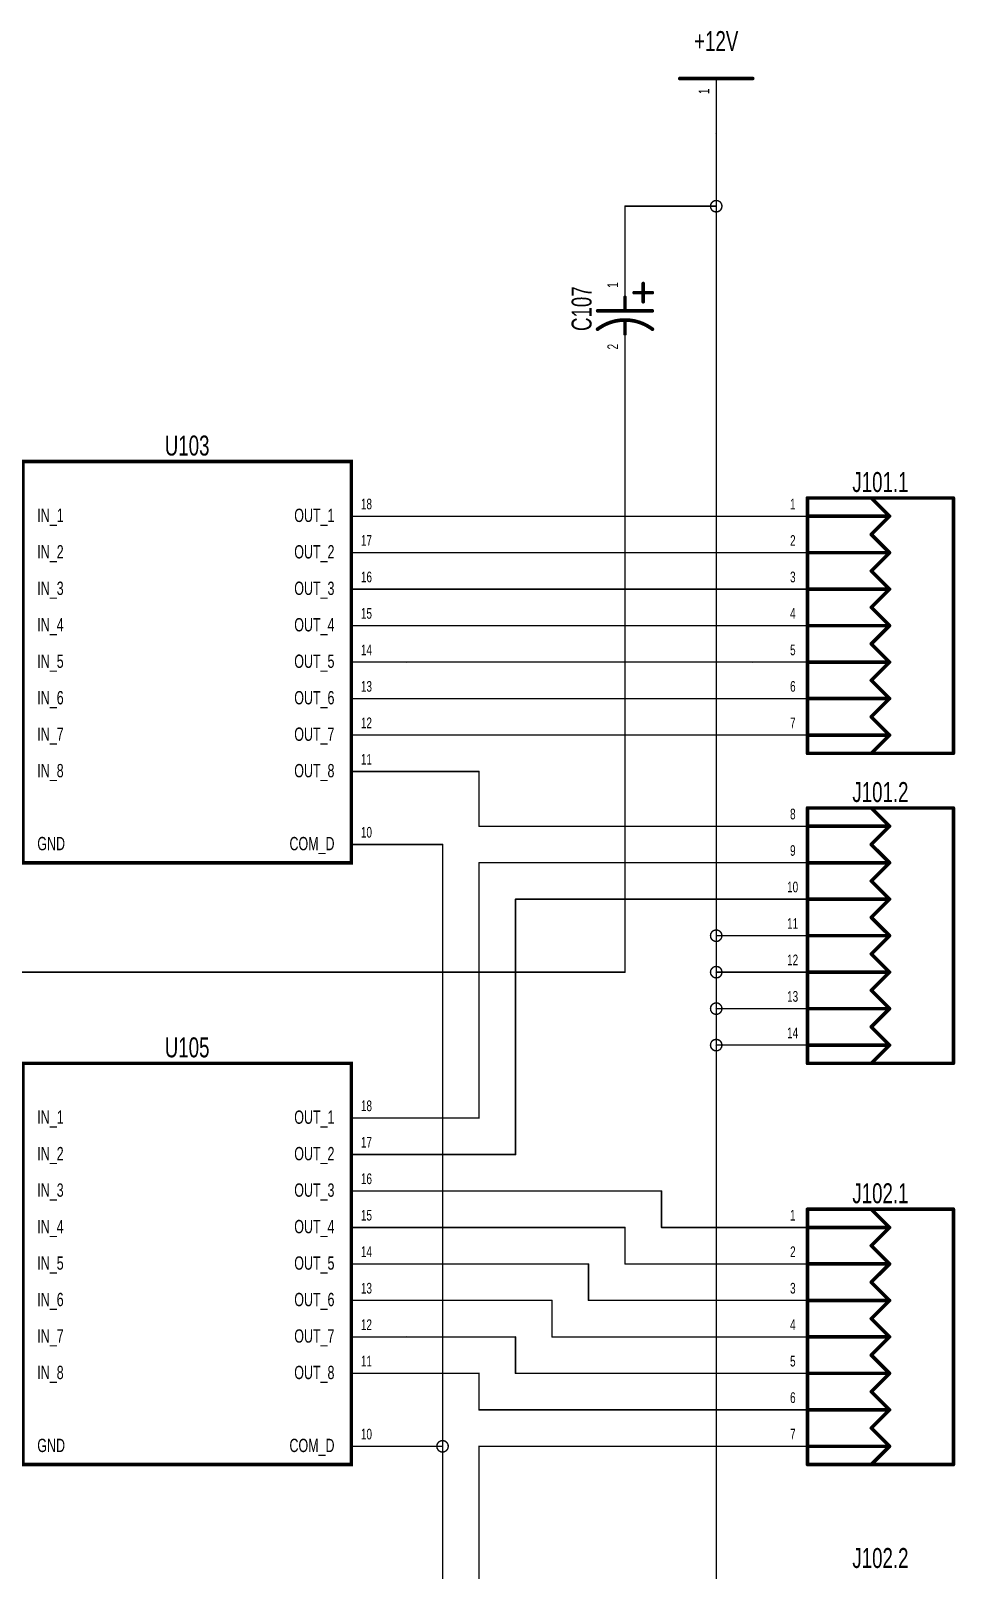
# Model space of a CAD drawing. Extents: x 0 to 23.8, y -0.1 to 21.2.
# Drawn here: x 16.072 to 18.605, y 16.219 to 20.44 of the extents above; entities that cross this region are included whole.
import ezdxf
from ezdxf.enums import TextEntityAlignment as Align

# ---------------------------------------------------------------- set-up
doc = ezdxf.new("R2010")
doc.units = 0
for name, color, linetype in [('Element', 253, 'CONTINUOUS'), ('Net', 50, 'CONTINUOUS'), ('Pin', 50, 'CONTINUOUS')]:
    doc.layers.add(name, color=color, linetype=linetype)

msp = doc.modelspace()

# ---------------------------------------------------------------- linework, layer by layer
at = {"layer": 'Element', "linetype": 'CONTINUOUS'}
for points, const_width in [([(17.85, 20.3091), (18.05, 20.3091)], 0.0098), ([(17.7, 19.7091), (17.7, 19.6721)], 0.0098), ([(17.725, 19.7221), (17.775, 19.7221)], 0.0098), ([(17.75, 19.7471), (17.75, 19.6971)], 0.0098), ([(17.625, 19.6721), (17.775, 19.6721)], 0.0098), ([(17.7752, 19.6219), (17.7686, 19.6265), (17.7617, 19.6307), (17.7546, 19.6345), (17.7472, 19.6378), (17.7397, 19.6406), (17.7319, 19.6429), (17.7241, 19.6447), (17.7161, 19.646), (17.7081, 19.6468), (17.7, 19.6471), (17.6919, 19.6468), (17.6839, 19.646), (17.6759, 19.6447), (17.6681, 19.6429), (17.6603, 19.6406), (17.6528, 19.6378), (17.6454, 19.6345), (17.6383, 19.6307), (17.6314, 19.6265), (17.6248, 19.6219)], 0.01), ([(17.7, 19.6471), (17.7, 19.6091)], 0.0098), ([(16.05, 19.2591), (16.95, 19.2591), (16.95, 18.1591), (16.05, 18.1591), (16.05, 19.2591)], 0.0098), ([(18.6, 19.1591), (18.2, 19.1591)], 0.0098), ([(18.2, 19.1591), (18.2, 18.4591)], 0.0098), ([(18.425, 19.1091), (18.375, 19.1591)], 0.0098), ([(18.6, 18.4591), (18.6, 19.1591)], 0.0098), ([(18.425, 19.1091), (18.2, 19.1091)], 0.0098), ([(18.425, 19.1091), (18.375, 19.0591)], 0.0098), ([(18.425, 19.0091), (18.375, 19.0591)], 0.0098), ([(18.425, 19.0091), (18.2, 19.0091)], 0.0098), ([(18.425, 19.0091), (18.375, 18.9591)], 0.0098), ([(18.425, 18.9091), (18.375, 18.9591)], 0.0098), ([(18.425, 18.9091), (18.2, 18.9091)], 0.0098), ([(18.425, 18.9091), (18.375, 18.8591)], 0.0098), ([(18.425, 18.8091), (18.375, 18.8591)], 0.0098), ([(18.425, 18.8091), (18.2, 18.8091)], 0.0098), ([(18.425, 18.8091), (18.375, 18.7591)], 0.0098), ([(18.425, 18.7091), (18.375, 18.7591)], 0.0098), ([(18.425, 18.7091), (18.2, 18.7091)], 0.0098), ([(18.425, 18.7091), (18.375, 18.6591)], 0.0098), ([(18.425, 18.6091), (18.375, 18.6591)], 0.0098), ([(18.425, 18.6091), (18.2, 18.6091)], 0.0098), ([(18.425, 18.6091), (18.375, 18.5591)], 0.0098), ([(18.425, 18.5091), (18.375, 18.5591)], 0.0098), ([(18.425, 18.5091), (18.2, 18.5091)], 0.0098), ([(18.425, 18.5091), (18.375, 18.4591)], 0.0098), ([(18.2, 18.4591), (18.6, 18.4591)], 0.0098), ([(18.6, 18.3091), (18.2, 18.3091)], 0.0098), ([(18.2, 18.3091), (18.2, 17.6091)], 0.0098), ([(18.425, 18.2591), (18.375, 18.3091)], 0.0098), ([(18.6, 17.6091), (18.6, 18.3091)], 0.0098), ([(18.425, 18.2591), (18.2, 18.2591)], 0.0098), ([(18.425, 18.2591), (18.375, 18.2091)], 0.0098), ([(18.425, 18.1591), (18.375, 18.2091)], 0.0098), ([(18.425, 18.1591), (18.2, 18.1591)], 0.0098), ([(18.425, 18.1591), (18.375, 18.1091)], 0.0098), ([(18.425, 18.0591), (18.375, 18.1091)], 0.0098), ([(18.425, 18.0591), (18.2, 18.0591)], 0.0098), ([(18.425, 18.0591), (18.375, 18.0091)], 0.0098), ([(18.425, 17.9591), (18.375, 18.0091)], 0.0098), ([(18.425, 17.9591), (18.2, 17.9591)], 0.0098), ([(18.425, 17.9591), (18.375, 17.9091)], 0.0098), ([(18.425, 17.8591), (18.375, 17.9091)], 0.0098), ([(18.425, 17.8591), (18.2, 17.8591)], 0.0098), ([(18.425, 17.8591), (18.375, 17.8091)], 0.0098), ([(18.425, 17.7591), (18.375, 17.8091)], 0.0098), ([(18.425, 17.7591), (18.2, 17.7591)], 0.0098), ([(18.425, 17.7591), (18.375, 17.7091)], 0.0098), ([(18.425, 17.6591), (18.375, 17.7091)], 0.0098), ([(18.425, 17.6591), (18.2, 17.6591)], 0.0098), ([(18.425, 17.6591), (18.375, 17.6091)], 0.0098), ([(16.05, 17.6091), (16.95, 17.6091), (16.95, 16.5091), (16.05, 16.5091), (16.05, 17.6091)], 0.0098), ([(18.2, 17.6091), (18.6, 17.6091)], 0.0098), ([(18.6, 17.2091), (18.2, 17.2091)], 0.0098), ([(18.2, 17.2091), (18.2, 16.5091)], 0.0098), ([(18.425, 17.1591), (18.375, 17.2091)], 0.0098), ([(18.6, 16.5091), (18.6, 17.2091)], 0.0098), ([(18.425, 17.1591), (18.2, 17.1591)], 0.0098), ([(18.425, 17.1591), (18.375, 17.1091)], 0.0098), ([(18.425, 17.0591), (18.375, 17.1091)], 0.0098), ([(18.425, 17.0591), (18.2, 17.0591)], 0.0098), ([(18.425, 17.0591), (18.375, 17.0091)], 0.0098), ([(18.425, 16.9591), (18.375, 17.0091)], 0.0098), ([(18.425, 16.9591), (18.2, 16.9591)], 0.0098), ([(18.425, 16.9591), (18.375, 16.9091)], 0.0098), ([(18.425, 16.8591), (18.375, 16.9091)], 0.0098), ([(18.425, 16.8591), (18.2, 16.8591)], 0.0098), ([(18.425, 16.8591), (18.375, 16.8091)], 0.0098), ([(18.425, 16.7591), (18.375, 16.8091)], 0.0098), ([(18.425, 16.7591), (18.2, 16.7591)], 0.0098), ([(18.425, 16.7591), (18.375, 16.7091)], 0.0098), ([(18.425, 16.6591), (18.375, 16.7091)], 0.0098), ([(18.425, 16.6591), (18.2, 16.6591)], 0.0098), ([(18.425, 16.6591), (18.375, 16.6091)], 0.0098), ([(18.425, 16.5591), (18.375, 16.6091)], 0.0098), ([(18.425, 16.5591), (18.2, 16.5591)], 0.0098), ([(18.425, 16.5591), (18.375, 16.5091)], 0.0098), ([(18.2, 16.5091), (18.6, 16.5091)], 0.0098)]:
    msp.add_lwpolyline(points, dxfattribs=dict(at, const_width=const_width))
for points, const_width in [([(17.8475, 20.3091, 1), (17.8525, 20.3091, 1), (17.8475, 20.3091, 1)], 0.0049), ([(18.0475, 20.3091, 1), (18.0525, 20.3091, 1), (18.0475, 20.3091, 1)], 0.0049), ([(17.6975, 19.7091, 1), (17.7025, 19.7091, 1), (17.6975, 19.7091, 1)], 0.0049), ([(17.7225, 19.7221, 1), (17.7275, 19.7221, 1), (17.7225, 19.7221, 1)], 0.0049), ([(17.7475, 19.7471, 1), (17.7525, 19.7471, 1), (17.7475, 19.7471, 1)], 0.0049), ([(17.7725, 19.7221, 1), (17.7775, 19.7221, 1), (17.7725, 19.7221, 1)], 0.0049), ([(17.6225, 19.6721, 1), (17.6275, 19.6721, 1), (17.6225, 19.6721, 1)], 0.0049), ([(17.6975, 19.6721, 1), (17.7025, 19.6721, 1), (17.6975, 19.6721, 1)], 0.0049), ([(17.7475, 19.6971, 1), (17.7525, 19.6971, 1), (17.7475, 19.6971, 1)], 0.0049), ([(17.7725, 19.6721, 1), (17.7775, 19.6721, 1), (17.7725, 19.6721, 1)], 0.0049), ([(17.6223, 19.6219, 1), (17.6273, 19.6219, 1), (17.6223, 19.6219, 1)], 0.005), ([(17.6975, 19.6471, 1), (17.7025, 19.6471, 1), (17.6975, 19.6471, 1)], 0.0049), ([(17.7727, 19.6219, 1), (17.7777, 19.6219, 1), (17.7727, 19.6219, 1)], 0.005), ([(17.6975, 19.6091, 1), (17.7025, 19.6091, 1), (17.6975, 19.6091, 1)], 0.0049), ([(18.1975, 19.1591, 1), (18.2025, 19.1591, 1), (18.1975, 19.1591, 1)], 0.0049), ([(18.1975, 19.1591, 1), (18.2025, 19.1591, 1), (18.1975, 19.1591, 1)], 0.0049), ([(18.3725, 19.1591, 1), (18.3775, 19.1591, 1), (18.3725, 19.1591, 1)], 0.0049), ([(18.5975, 19.1591, 1), (18.6025, 19.1591, 1), (18.5975, 19.1591, 1)], 0.0049), ([(18.5975, 19.1591, 1), (18.6025, 19.1591, 1), (18.5975, 19.1591, 1)], 0.0049), ([(18.1975, 19.1091, 1), (18.2025, 19.1091, 1), (18.1975, 19.1091, 1)], 0.0049), ([(18.4225, 19.1091, 1), (18.4275, 19.1091, 1), (18.4225, 19.1091, 1)], 0.0049), ([(18.4225, 19.1091, 1), (18.4275, 19.1091, 1), (18.4225, 19.1091, 1)], 0.0049), ([(18.4225, 19.1091, 1), (18.4275, 19.1091, 1), (18.4225, 19.1091, 1)], 0.0049), ([(18.3725, 19.0591, 1), (18.3775, 19.0591, 1), (18.3725, 19.0591, 1)], 0.0049), ([(18.3725, 19.0591, 1), (18.3775, 19.0591, 1), (18.3725, 19.0591, 1)], 0.0049), ([(18.1975, 19.0091, 1), (18.2025, 19.0091, 1), (18.1975, 19.0091, 1)], 0.0049), ([(18.4225, 19.0091, 1), (18.4275, 19.0091, 1), (18.4225, 19.0091, 1)], 0.0049), ([(18.4225, 19.0091, 1), (18.4275, 19.0091, 1), (18.4225, 19.0091, 1)], 0.0049), ([(18.4225, 19.0091, 1), (18.4275, 19.0091, 1), (18.4225, 19.0091, 1)], 0.0049), ([(18.3725, 18.9591, 1), (18.3775, 18.9591, 1), (18.3725, 18.9591, 1)], 0.0049), ([(18.3725, 18.9591, 1), (18.3775, 18.9591, 1), (18.3725, 18.9591, 1)], 0.0049), ([(18.1975, 18.9091, 1), (18.2025, 18.9091, 1), (18.1975, 18.9091, 1)], 0.0049), ([(18.4225, 18.9091, 1), (18.4275, 18.9091, 1), (18.4225, 18.9091, 1)], 0.0049), ([(18.4225, 18.9091, 1), (18.4275, 18.9091, 1), (18.4225, 18.9091, 1)], 0.0049), ([(18.4225, 18.9091, 1), (18.4275, 18.9091, 1), (18.4225, 18.9091, 1)], 0.0049), ([(18.3725, 18.8591, 1), (18.3775, 18.8591, 1), (18.3725, 18.8591, 1)], 0.0049), ([(18.3725, 18.8591, 1), (18.3775, 18.8591, 1), (18.3725, 18.8591, 1)], 0.0049), ([(18.1975, 18.8091, 1), (18.2025, 18.8091, 1), (18.1975, 18.8091, 1)], 0.0049), ([(18.4225, 18.8091, 1), (18.4275, 18.8091, 1), (18.4225, 18.8091, 1)], 0.0049), ([(18.4225, 18.8091, 1), (18.4275, 18.8091, 1), (18.4225, 18.8091, 1)], 0.0049), ([(18.4225, 18.8091, 1), (18.4275, 18.8091, 1), (18.4225, 18.8091, 1)], 0.0049), ([(18.3725, 18.7591, 1), (18.3775, 18.7591, 1), (18.3725, 18.7591, 1)], 0.0049), ([(18.3725, 18.7591, 1), (18.3775, 18.7591, 1), (18.3725, 18.7591, 1)], 0.0049), ([(18.1975, 18.7091, 1), (18.2025, 18.7091, 1), (18.1975, 18.7091, 1)], 0.0049), ([(18.4225, 18.7091, 1), (18.4275, 18.7091, 1), (18.4225, 18.7091, 1)], 0.0049), ([(18.4225, 18.7091, 1), (18.4275, 18.7091, 1), (18.4225, 18.7091, 1)], 0.0049), ([(18.4225, 18.7091, 1), (18.4275, 18.7091, 1), (18.4225, 18.7091, 1)], 0.0049), ([(18.3725, 18.6591, 1), (18.3775, 18.6591, 1), (18.3725, 18.6591, 1)], 0.0049), ([(18.3725, 18.6591, 1), (18.3775, 18.6591, 1), (18.3725, 18.6591, 1)], 0.0049), ([(18.1975, 18.6091, 1), (18.2025, 18.6091, 1), (18.1975, 18.6091, 1)], 0.0049), ([(18.4225, 18.6091, 1), (18.4275, 18.6091, 1), (18.4225, 18.6091, 1)], 0.0049), ([(18.4225, 18.6091, 1), (18.4275, 18.6091, 1), (18.4225, 18.6091, 1)], 0.0049), ([(18.4225, 18.6091, 1), (18.4275, 18.6091, 1), (18.4225, 18.6091, 1)], 0.0049), ([(18.3725, 18.5591, 1), (18.3775, 18.5591, 1), (18.3725, 18.5591, 1)], 0.0049), ([(18.3725, 18.5591, 1), (18.3775, 18.5591, 1), (18.3725, 18.5591, 1)], 0.0049), ([(18.1975, 18.5091, 1), (18.2025, 18.5091, 1), (18.1975, 18.5091, 1)], 0.0049), ([(18.4225, 18.5091, 1), (18.4275, 18.5091, 1), (18.4225, 18.5091, 1)], 0.0049), ([(18.4225, 18.5091, 1), (18.4275, 18.5091, 1), (18.4225, 18.5091, 1)], 0.0049), ([(18.4225, 18.5091, 1), (18.4275, 18.5091, 1), (18.4225, 18.5091, 1)], 0.0049), ([(18.1975, 18.4591, 1), (18.2025, 18.4591, 1), (18.1975, 18.4591, 1)], 0.0049), ([(18.1975, 18.4591, 1), (18.2025, 18.4591, 1), (18.1975, 18.4591, 1)], 0.0049), ([(18.3725, 18.4591, 1), (18.3775, 18.4591, 1), (18.3725, 18.4591, 1)], 0.0049), ([(18.5975, 18.4591, 1), (18.6025, 18.4591, 1), (18.5975, 18.4591, 1)], 0.0049), ([(18.5975, 18.4591, 1), (18.6025, 18.4591, 1), (18.5975, 18.4591, 1)], 0.0049), ([(18.1975, 18.3091, 1), (18.2025, 18.3091, 1), (18.1975, 18.3091, 1)], 0.0049), ([(18.1975, 18.3091, 1), (18.2025, 18.3091, 1), (18.1975, 18.3091, 1)], 0.0049), ([(18.3725, 18.3091, 1), (18.3775, 18.3091, 1), (18.3725, 18.3091, 1)], 0.0049), ([(18.5975, 18.3091, 1), (18.6025, 18.3091, 1), (18.5975, 18.3091, 1)], 0.0049), ([(18.5975, 18.3091, 1), (18.6025, 18.3091, 1), (18.5975, 18.3091, 1)], 0.0049), ([(18.1975, 18.2591, 1), (18.2025, 18.2591, 1), (18.1975, 18.2591, 1)], 0.0049), ([(18.4225, 18.2591, 1), (18.4275, 18.2591, 1), (18.4225, 18.2591, 1)], 0.0049), ([(18.4225, 18.2591, 1), (18.4275, 18.2591, 1), (18.4225, 18.2591, 1)], 0.0049), ([(18.4225, 18.2591, 1), (18.4275, 18.2591, 1), (18.4225, 18.2591, 1)], 0.0049), ([(18.3725, 18.2091, 1), (18.3775, 18.2091, 1), (18.3725, 18.2091, 1)], 0.0049), ([(18.3725, 18.2091, 1), (18.3775, 18.2091, 1), (18.3725, 18.2091, 1)], 0.0049), ([(18.1975, 18.1591, 1), (18.2025, 18.1591, 1), (18.1975, 18.1591, 1)], 0.0049), ([(18.4225, 18.1591, 1), (18.4275, 18.1591, 1), (18.4225, 18.1591, 1)], 0.0049), ([(18.4225, 18.1591, 1), (18.4275, 18.1591, 1), (18.4225, 18.1591, 1)], 0.0049), ([(18.4225, 18.1591, 1), (18.4275, 18.1591, 1), (18.4225, 18.1591, 1)], 0.0049), ([(18.3725, 18.1091, 1), (18.3775, 18.1091, 1), (18.3725, 18.1091, 1)], 0.0049), ([(18.3725, 18.1091, 1), (18.3775, 18.1091, 1), (18.3725, 18.1091, 1)], 0.0049), ([(18.1975, 18.0591, 1), (18.2025, 18.0591, 1), (18.1975, 18.0591, 1)], 0.0049), ([(18.4225, 18.0591, 1), (18.4275, 18.0591, 1), (18.4225, 18.0591, 1)], 0.0049), ([(18.4225, 18.0591, 1), (18.4275, 18.0591, 1), (18.4225, 18.0591, 1)], 0.0049), ([(18.4225, 18.0591, 1), (18.4275, 18.0591, 1), (18.4225, 18.0591, 1)], 0.0049), ([(18.3725, 18.0091, 1), (18.3775, 18.0091, 1), (18.3725, 18.0091, 1)], 0.0049), ([(18.3725, 18.0091, 1), (18.3775, 18.0091, 1), (18.3725, 18.0091, 1)], 0.0049), ([(18.1975, 17.9591, 1), (18.2025, 17.9591, 1), (18.1975, 17.9591, 1)], 0.0049), ([(18.4225, 17.9591, 1), (18.4275, 17.9591, 1), (18.4225, 17.9591, 1)], 0.0049), ([(18.4225, 17.9591, 1), (18.4275, 17.9591, 1), (18.4225, 17.9591, 1)], 0.0049), ([(18.4225, 17.9591, 1), (18.4275, 17.9591, 1), (18.4225, 17.9591, 1)], 0.0049), ([(18.3725, 17.9091, 1), (18.3775, 17.9091, 1), (18.3725, 17.9091, 1)], 0.0049), ([(18.3725, 17.9091, 1), (18.3775, 17.9091, 1), (18.3725, 17.9091, 1)], 0.0049), ([(18.1975, 17.8591, 1), (18.2025, 17.8591, 1), (18.1975, 17.8591, 1)], 0.0049), ([(18.4225, 17.8591, 1), (18.4275, 17.8591, 1), (18.4225, 17.8591, 1)], 0.0049), ([(18.4225, 17.8591, 1), (18.4275, 17.8591, 1), (18.4225, 17.8591, 1)], 0.0049), ([(18.4225, 17.8591, 1), (18.4275, 17.8591, 1), (18.4225, 17.8591, 1)], 0.0049), ([(18.3725, 17.8091, 1), (18.3775, 17.8091, 1), (18.3725, 17.8091, 1)], 0.0049), ([(18.3725, 17.8091, 1), (18.3775, 17.8091, 1), (18.3725, 17.8091, 1)], 0.0049), ([(18.1975, 17.7591, 1), (18.2025, 17.7591, 1), (18.1975, 17.7591, 1)], 0.0049), ([(18.4225, 17.7591, 1), (18.4275, 17.7591, 1), (18.4225, 17.7591, 1)], 0.0049), ([(18.4225, 17.7591, 1), (18.4275, 17.7591, 1), (18.4225, 17.7591, 1)], 0.0049), ([(18.4225, 17.7591, 1), (18.4275, 17.7591, 1), (18.4225, 17.7591, 1)], 0.0049), ([(18.3725, 17.7091, 1), (18.3775, 17.7091, 1), (18.3725, 17.7091, 1)], 0.0049), ([(18.3725, 17.7091, 1), (18.3775, 17.7091, 1), (18.3725, 17.7091, 1)], 0.0049), ([(18.1975, 17.6591, 1), (18.2025, 17.6591, 1), (18.1975, 17.6591, 1)], 0.0049), ([(18.4225, 17.6591, 1), (18.4275, 17.6591, 1), (18.4225, 17.6591, 1)], 0.0049), ([(18.4225, 17.6591, 1), (18.4275, 17.6591, 1), (18.4225, 17.6591, 1)], 0.0049), ([(18.4225, 17.6591, 1), (18.4275, 17.6591, 1), (18.4225, 17.6591, 1)], 0.0049), ([(18.1975, 17.6091, 1), (18.2025, 17.6091, 1), (18.1975, 17.6091, 1)], 0.0049), ([(18.1975, 17.6091, 1), (18.2025, 17.6091, 1), (18.1975, 17.6091, 1)], 0.0049), ([(18.3725, 17.6091, 1), (18.3775, 17.6091, 1), (18.3725, 17.6091, 1)], 0.0049), ([(18.5975, 17.6091, 1), (18.6025, 17.6091, 1), (18.5975, 17.6091, 1)], 0.0049), ([(18.5975, 17.6091, 1), (18.6025, 17.6091, 1), (18.5975, 17.6091, 1)], 0.0049), ([(18.1975, 17.2091, 1), (18.2025, 17.2091, 1), (18.1975, 17.2091, 1)], 0.0049), ([(18.1975, 17.2091, 1), (18.2025, 17.2091, 1), (18.1975, 17.2091, 1)], 0.0049), ([(18.3725, 17.2091, 1), (18.3775, 17.2091, 1), (18.3725, 17.2091, 1)], 0.0049), ([(18.5975, 17.2091, 1), (18.6025, 17.2091, 1), (18.5975, 17.2091, 1)], 0.0049), ([(18.5975, 17.2091, 1), (18.6025, 17.2091, 1), (18.5975, 17.2091, 1)], 0.0049), ([(18.1975, 17.1591, 1), (18.2025, 17.1591, 1), (18.1975, 17.1591, 1)], 0.0049), ([(18.4225, 17.1591, 1), (18.4275, 17.1591, 1), (18.4225, 17.1591, 1)], 0.0049), ([(18.4225, 17.1591, 1), (18.4275, 17.1591, 1), (18.4225, 17.1591, 1)], 0.0049), ([(18.4225, 17.1591, 1), (18.4275, 17.1591, 1), (18.4225, 17.1591, 1)], 0.0049), ([(18.3725, 17.1091, 1), (18.3775, 17.1091, 1), (18.3725, 17.1091, 1)], 0.0049), ([(18.3725, 17.1091, 1), (18.3775, 17.1091, 1), (18.3725, 17.1091, 1)], 0.0049), ([(18.1975, 17.0591, 1), (18.2025, 17.0591, 1), (18.1975, 17.0591, 1)], 0.0049), ([(18.4225, 17.0591, 1), (18.4275, 17.0591, 1), (18.4225, 17.0591, 1)], 0.0049), ([(18.4225, 17.0591, 1), (18.4275, 17.0591, 1), (18.4225, 17.0591, 1)], 0.0049), ([(18.4225, 17.0591, 1), (18.4275, 17.0591, 1), (18.4225, 17.0591, 1)], 0.0049), ([(18.3725, 17.0091, 1), (18.3775, 17.0091, 1), (18.3725, 17.0091, 1)], 0.0049), ([(18.3725, 17.0091, 1), (18.3775, 17.0091, 1), (18.3725, 17.0091, 1)], 0.0049), ([(18.1975, 16.9591, 1), (18.2025, 16.9591, 1), (18.1975, 16.9591, 1)], 0.0049), ([(18.4225, 16.9591, 1), (18.4275, 16.9591, 1), (18.4225, 16.9591, 1)], 0.0049), ([(18.4225, 16.9591, 1), (18.4275, 16.9591, 1), (18.4225, 16.9591, 1)], 0.0049), ([(18.4225, 16.9591, 1), (18.4275, 16.9591, 1), (18.4225, 16.9591, 1)], 0.0049), ([(18.3725, 16.9091, 1), (18.3775, 16.9091, 1), (18.3725, 16.9091, 1)], 0.0049), ([(18.3725, 16.9091, 1), (18.3775, 16.9091, 1), (18.3725, 16.9091, 1)], 0.0049), ([(18.1975, 16.8591, 1), (18.2025, 16.8591, 1), (18.1975, 16.8591, 1)], 0.0049), ([(18.4225, 16.8591, 1), (18.4275, 16.8591, 1), (18.4225, 16.8591, 1)], 0.0049), ([(18.4225, 16.8591, 1), (18.4275, 16.8591, 1), (18.4225, 16.8591, 1)], 0.0049), ([(18.4225, 16.8591, 1), (18.4275, 16.8591, 1), (18.4225, 16.8591, 1)], 0.0049), ([(18.3725, 16.8091, 1), (18.3775, 16.8091, 1), (18.3725, 16.8091, 1)], 0.0049), ([(18.3725, 16.8091, 1), (18.3775, 16.8091, 1), (18.3725, 16.8091, 1)], 0.0049), ([(18.1975, 16.7591, 1), (18.2025, 16.7591, 1), (18.1975, 16.7591, 1)], 0.0049), ([(18.4225, 16.7591, 1), (18.4275, 16.7591, 1), (18.4225, 16.7591, 1)], 0.0049), ([(18.4225, 16.7591, 1), (18.4275, 16.7591, 1), (18.4225, 16.7591, 1)], 0.0049), ([(18.4225, 16.7591, 1), (18.4275, 16.7591, 1), (18.4225, 16.7591, 1)], 0.0049), ([(18.3725, 16.7091, 1), (18.3775, 16.7091, 1), (18.3725, 16.7091, 1)], 0.0049), ([(18.3725, 16.7091, 1), (18.3775, 16.7091, 1), (18.3725, 16.7091, 1)], 0.0049), ([(18.1975, 16.6591, 1), (18.2025, 16.6591, 1), (18.1975, 16.6591, 1)], 0.0049), ([(18.4225, 16.6591, 1), (18.4275, 16.6591, 1), (18.4225, 16.6591, 1)], 0.0049), ([(18.4225, 16.6591, 1), (18.4275, 16.6591, 1), (18.4225, 16.6591, 1)], 0.0049), ([(18.4225, 16.6591, 1), (18.4275, 16.6591, 1), (18.4225, 16.6591, 1)], 0.0049), ([(18.3725, 16.6091, 1), (18.3775, 16.6091, 1), (18.3725, 16.6091, 1)], 0.0049), ([(18.3725, 16.6091, 1), (18.3775, 16.6091, 1), (18.3725, 16.6091, 1)], 0.0049), ([(18.1975, 16.5591, 1), (18.2025, 16.5591, 1), (18.1975, 16.5591, 1)], 0.0049), ([(18.4225, 16.5591, 1), (18.4275, 16.5591, 1), (18.4225, 16.5591, 1)], 0.0049), ([(18.4225, 16.5591, 1), (18.4275, 16.5591, 1), (18.4225, 16.5591, 1)], 0.0049), ([(18.4225, 16.5591, 1), (18.4275, 16.5591, 1), (18.4225, 16.5591, 1)], 0.0049), ([(18.1975, 16.5091, 1), (18.2025, 16.5091, 1), (18.1975, 16.5091, 1)], 0.0049), ([(18.1975, 16.5091, 1), (18.2025, 16.5091, 1), (18.1975, 16.5091, 1)], 0.0049), ([(18.3725, 16.5091, 1), (18.3775, 16.5091, 1), (18.3725, 16.5091, 1)], 0.0049), ([(18.5975, 16.5091, 1), (18.6025, 16.5091, 1), (18.5975, 16.5091, 1)], 0.0049), ([(18.5975, 16.5091, 1), (18.6025, 16.5091, 1), (18.5975, 16.5091, 1)], 0.0049)]:
    msp.add_lwpolyline(points, format="xyb", dxfattribs=dict(at, const_width=const_width))
at = {"layer": 'Net', "linetype": 'CONTINUOUS', "const_width": 0.002}
for points in [[(17.949, 20.1591, 1), (17.951, 20.1591, 1), (17.949, 20.1591, 1)], [(17.699, 19.9591, 1), (17.701, 19.9591, 1), (17.699, 19.9591, 1)], [(17.699, 19.9591, 1), (17.701, 19.9591, 1), (17.699, 19.9591, 1)], [(17.9333, 19.9591, 1), (17.9352, 19.9591, 1), (17.9333, 19.9591, 1)], [(17.949, 19.9591, 1), (17.951, 19.9591, 1), (17.949, 19.9591, 1)], [(17.699, 19.8591, 1), (17.701, 19.8591, 1), (17.699, 19.8591, 1)], [(17.699, 19.4591, 1), (17.701, 19.4591, 1), (17.699, 19.4591, 1)], [(17.099, 19.1091, 1), (17.101, 19.1091, 1), (17.099, 19.1091, 1)], [(18.049, 19.1091, 1), (18.051, 19.1091, 1), (18.049, 19.1091, 1)], [(17.099, 19.0091, 1), (17.101, 19.0091, 1), (17.099, 19.0091, 1)], [(18.049, 19.0091, 1), (18.051, 19.0091, 1), (18.049, 19.0091, 1)], [(17.099, 18.9091, 1), (17.101, 18.9091, 1), (17.099, 18.9091, 1)], [(18.049, 18.9091, 1), (18.051, 18.9091, 1), (18.049, 18.9091, 1)], [(17.099, 18.8091, 1), (17.101, 18.8091, 1), (17.099, 18.8091, 1)], [(18.049, 18.8091, 1), (18.051, 18.8091, 1), (18.049, 18.8091, 1)], [(17.099, 18.7091, 1), (17.101, 18.7091, 1), (17.099, 18.7091, 1)], [(18.049, 18.7091, 1), (18.051, 18.7091, 1), (18.049, 18.7091, 1)], [(17.099, 18.6091, 1), (17.101, 18.6091, 1), (17.099, 18.6091, 1)], [(18.049, 18.6091, 1), (18.051, 18.6091, 1), (18.049, 18.6091, 1)], [(17.099, 18.5091, 1), (17.101, 18.5091, 1), (17.099, 18.5091, 1)], [(18.049, 18.5091, 1), (18.051, 18.5091, 1), (18.049, 18.5091, 1)], [(17.099, 18.4091, 1), (17.101, 18.4091, 1), (17.099, 18.4091, 1)], [(17.299, 18.4091, 1), (17.301, 18.4091, 1), (17.299, 18.4091, 1)], [(17.299, 18.4091, 1), (17.301, 18.4091, 1), (17.299, 18.4091, 1)], [(17.299, 18.2591, 1), (17.301, 18.2591, 1), (17.299, 18.2591, 1)], [(17.299, 18.2591, 1), (17.301, 18.2591, 1), (17.299, 18.2591, 1)], [(18.049, 18.2591, 1), (18.051, 18.2591, 1), (18.049, 18.2591, 1)], [(17.099, 18.2091, 1), (17.101, 18.2091, 1), (17.099, 18.2091, 1)], [(17.199, 18.2091, 1), (17.201, 18.2091, 1), (17.199, 18.2091, 1)], [(17.199, 18.2091, 1), (17.201, 18.2091, 1), (17.199, 18.2091, 1)], [(17.299, 18.1591, 1), (17.301, 18.1591, 1), (17.299, 18.1591, 1)], [(17.299, 18.1591, 1), (17.301, 18.1591, 1), (17.299, 18.1591, 1)], [(18.049, 18.1591, 1), (18.051, 18.1591, 1), (18.049, 18.1591, 1)], [(17.399, 18.0591, 1), (17.401, 18.0591, 1), (17.399, 18.0591, 1)], [(17.399, 18.0591, 1), (17.401, 18.0591, 1), (17.399, 18.0591, 1)], [(18.049, 18.0591, 1), (18.051, 18.0591, 1), (18.049, 18.0591, 1)], [(17.9333, 17.9591, 1), (17.9352, 17.9591, 1), (17.9333, 17.9591, 1)], [(17.949, 17.9591, 1), (17.951, 17.9591, 1), (17.949, 17.9591, 1)], [(18.049, 17.9591, 1), (18.051, 17.9591, 1), (18.049, 17.9591, 1)], [(17.699, 17.8591, 1), (17.701, 17.8591, 1), (17.699, 17.8591, 1)], [(17.699, 17.8591, 1), (17.701, 17.8591, 1), (17.699, 17.8591, 1)], [(17.9333, 17.8591, 1), (17.9352, 17.8591, 1), (17.9333, 17.8591, 1)], [(17.949, 17.8591, 1), (17.951, 17.8591, 1), (17.949, 17.8591, 1)], [(18.049, 17.8591, 1), (18.051, 17.8591, 1), (18.049, 17.8591, 1)], [(17.9333, 17.7591, 1), (17.9352, 17.7591, 1), (17.9333, 17.7591, 1)], [(17.949, 17.7591, 1), (17.951, 17.7591, 1), (17.949, 17.7591, 1)], [(18.049, 17.7591, 1), (18.051, 17.7591, 1), (18.049, 17.7591, 1)], [(17.9333, 17.6591, 1), (17.9352, 17.6591, 1), (17.9333, 17.6591, 1)], [(17.949, 17.6591, 1), (17.951, 17.6591, 1), (17.949, 17.6591, 1)], [(17.949, 17.6591, 1), (17.951, 17.6591, 1), (17.949, 17.6591, 1)], [(17.949, 17.6591, 1), (17.951, 17.6591, 1), (17.949, 17.6591, 1)], [(17.949, 17.6591, 1), (17.951, 17.6591, 1), (17.949, 17.6591, 1)], [(18.049, 17.6591, 1), (18.051, 17.6591, 1), (18.049, 17.6591, 1)], [(17.099, 17.4591, 1), (17.101, 17.4591, 1), (17.099, 17.4591, 1)], [(17.299, 17.4591, 1), (17.301, 17.4591, 1), (17.299, 17.4591, 1)], [(17.299, 17.4591, 1), (17.301, 17.4591, 1), (17.299, 17.4591, 1)], [(17.099, 17.3591, 1), (17.101, 17.3591, 1), (17.099, 17.3591, 1)], [(17.399, 17.3591, 1), (17.401, 17.3591, 1), (17.399, 17.3591, 1)], [(17.399, 17.3591, 1), (17.401, 17.3591, 1), (17.399, 17.3591, 1)], [(17.099, 17.2591, 1), (17.101, 17.2591, 1), (17.099, 17.2591, 1)], [(17.799, 17.2591, 1), (17.801, 17.2591, 1), (17.799, 17.2591, 1)], [(17.799, 17.2591, 1), (17.801, 17.2591, 1), (17.799, 17.2591, 1)], [(17.099, 17.1591, 1), (17.101, 17.1591, 1), (17.099, 17.1591, 1)], [(17.699, 17.1591, 1), (17.701, 17.1591, 1), (17.699, 17.1591, 1)], [(17.699, 17.1591, 1), (17.701, 17.1591, 1), (17.699, 17.1591, 1)], [(17.799, 17.1591, 1), (17.801, 17.1591, 1), (17.799, 17.1591, 1)], [(17.799, 17.1591, 1), (17.801, 17.1591, 1), (17.799, 17.1591, 1)], [(18.049, 17.1591, 1), (18.051, 17.1591, 1), (18.049, 17.1591, 1)], [(17.099, 17.0591, 1), (17.101, 17.0591, 1), (17.099, 17.0591, 1)], [(17.599, 17.0591, 1), (17.601, 17.0591, 1), (17.599, 17.0591, 1)], [(17.599, 17.0591, 1), (17.601, 17.0591, 1), (17.599, 17.0591, 1)], [(17.699, 17.0591, 1), (17.701, 17.0591, 1), (17.699, 17.0591, 1)], [(17.699, 17.0591, 1), (17.701, 17.0591, 1), (17.699, 17.0591, 1)], [(18.049, 17.0591, 1), (18.051, 17.0591, 1), (18.049, 17.0591, 1)], [(17.099, 16.9591, 1), (17.101, 16.9591, 1), (17.099, 16.9591, 1)], [(17.499, 16.9591, 1), (17.501, 16.9591, 1), (17.499, 16.9591, 1)], [(17.499, 16.9591, 1), (17.501, 16.9591, 1), (17.499, 16.9591, 1)], [(17.599, 16.9591, 1), (17.601, 16.9591, 1), (17.599, 16.9591, 1)], [(17.599, 16.9591, 1), (17.601, 16.9591, 1), (17.599, 16.9591, 1)], [(18.049, 16.9591, 1), (18.051, 16.9591, 1), (18.049, 16.9591, 1)], [(17.099, 16.8591, 1), (17.101, 16.8591, 1), (17.099, 16.8591, 1)], [(17.399, 16.8591, 1), (17.401, 16.8591, 1), (17.399, 16.8591, 1)], [(17.399, 16.8591, 1), (17.401, 16.8591, 1), (17.399, 16.8591, 1)], [(17.499, 16.8591, 1), (17.501, 16.8591, 1), (17.499, 16.8591, 1)], [(17.499, 16.8591, 1), (17.501, 16.8591, 1), (17.499, 16.8591, 1)], [(18.049, 16.8591, 1), (18.051, 16.8591, 1), (18.049, 16.8591, 1)], [(17.099, 16.7591, 1), (17.101, 16.7591, 1), (17.099, 16.7591, 1)], [(17.299, 16.7591, 1), (17.301, 16.7591, 1), (17.299, 16.7591, 1)], [(17.299, 16.7591, 1), (17.301, 16.7591, 1), (17.299, 16.7591, 1)], [(17.399, 16.7591, 1), (17.401, 16.7591, 1), (17.399, 16.7591, 1)], [(17.399, 16.7591, 1), (17.401, 16.7591, 1), (17.399, 16.7591, 1)], [(18.049, 16.7591, 1), (18.051, 16.7591, 1), (18.049, 16.7591, 1)], [(17.299, 16.6591, 1), (17.301, 16.6591, 1), (17.299, 16.6591, 1)], [(17.299, 16.6591, 1), (17.301, 16.6591, 1), (17.299, 16.6591, 1)], [(18.049, 16.6591, 1), (18.051, 16.6591, 1), (18.049, 16.6591, 1)], [(17.099, 16.5591, 1), (17.101, 16.5591, 1), (17.099, 16.5591, 1)], [(17.1833, 16.5591, 1), (17.1852, 16.5591, 1), (17.1833, 16.5591, 1)], [(17.199, 16.5591, 1), (17.201, 16.5591, 1), (17.199, 16.5591, 1)], [(17.199, 16.5591, 1), (17.201, 16.5591, 1), (17.199, 16.5591, 1)], [(17.199, 16.5591, 1), (17.201, 16.5591, 1), (17.199, 16.5591, 1)], [(17.299, 16.5591, 1), (17.301, 16.5591, 1), (17.299, 16.5591, 1)], [(17.299, 16.5591, 1), (17.301, 16.5591, 1), (17.299, 16.5591, 1)], [(18.049, 16.5591, 1), (18.051, 16.5591, 1), (18.049, 16.5591, 1)]]:
    msp.add_lwpolyline(points, format="xyb", dxfattribs=at)
at = {"layer": 'Net', "linetype": 'CONTINUOUS', "const_width": 0.0039}
for points in [[(17.95, 20.1591), (17.95, 17.6591)], [(17.9343, 19.9591), (17.935, 19.9542), (17.9373, 19.9498), (17.9407, 19.9463), (17.9451, 19.9441), (17.95, 19.9433), (17.9549, 19.9441), (17.9593, 19.9463), (17.9627, 19.9498), (17.965, 19.9542), (17.9657, 19.9591), (17.965, 19.9639), (17.9627, 19.9683), (17.9593, 19.9718), (17.9549, 19.974), (17.95, 19.9748), (17.9451, 19.974), (17.9407, 19.9718), (17.9373, 19.9683), (17.935, 19.9639), (17.9343, 19.9591)], [(17.7, 19.8591), (17.7, 19.9591)], [(17.7, 19.9591), (17.95, 19.9591)], [(17.7, 19.4591), (17.7, 17.8591)], [(17.1, 19.1091), (18.05, 19.1091)], [(17.1, 19.0091), (18.05, 19.0091)], [(17.1, 18.9091), (18.05, 18.9091)], [(17.1, 18.8091), (18.05, 18.8091)], [(17.1, 18.7091), (18.05, 18.7091)], [(17.1, 18.6091), (18.05, 18.6091)], [(17.1, 18.5091), (18.05, 18.5091)], [(17.1, 18.4091), (17.3, 18.4091)], [(17.3, 18.4091), (17.3, 18.2591)], [(17.3, 18.2591), (18.05, 18.2591)], [(17.2, 18.2091), (17.1, 18.2091)], [(17.2, 16.5591), (17.2, 18.2091)], [(17.3, 17.4591), (17.3, 18.1591)], [(17.3, 18.1591), (18.05, 18.1591)], [(17.4, 17.3591), (17.4, 18.0591)], [(17.4, 18.0591), (18.05, 18.0591)], [(17.9343, 17.9591), (17.935, 17.9542), (17.9373, 17.9498), (17.9407, 17.9463), (17.9451, 17.9441), (17.95, 17.9433), (17.9549, 17.9441), (17.9593, 17.9463), (17.9627, 17.9498), (17.965, 17.9542), (17.9657, 17.9591), (17.965, 17.9639), (17.9627, 17.9683), (17.9593, 17.9718), (17.9549, 17.974), (17.95, 17.9748), (17.9451, 17.974), (17.9407, 17.9718), (17.9373, 17.9683), (17.935, 17.9639), (17.9343, 17.9591)], [(18.05, 17.9591), (17.95, 17.9591)], [(17.7, 17.8591), (15.8, 17.8591)], [(17.9343, 17.8591), (17.935, 17.8542), (17.9373, 17.8498), (17.9407, 17.8463), (17.9451, 17.8441), (17.95, 17.8433), (17.9549, 17.8441), (17.9593, 17.8463), (17.9627, 17.8498), (17.965, 17.8542), (17.9657, 17.8591), (17.965, 17.8639), (17.9627, 17.8683), (17.9593, 17.8718), (17.9549, 17.874), (17.95, 17.8748), (17.9451, 17.874), (17.9407, 17.8718), (17.9373, 17.8683), (17.935, 17.8639), (17.9343, 17.8591)], [(18.05, 17.8591), (17.95, 17.8591)], [(17.9343, 17.7591), (17.935, 17.7542), (17.9373, 17.7498), (17.9407, 17.7463), (17.9451, 17.7441), (17.95, 17.7433), (17.9549, 17.7441), (17.9593, 17.7463), (17.9627, 17.7498), (17.965, 17.7542), (17.9657, 17.7591), (17.965, 17.7639), (17.9627, 17.7683), (17.9593, 17.7718), (17.9549, 17.774), (17.95, 17.7748), (17.9451, 17.774), (17.9407, 17.7718), (17.9373, 17.7683), (17.935, 17.7639), (17.9343, 17.7591)], [(18.05, 17.7591), (17.95, 17.7591)], [(17.9343, 17.6591), (17.935, 17.6542), (17.9373, 17.6498), (17.9407, 17.6463), (17.9451, 17.6441), (17.95, 17.6433), (17.9549, 17.6441), (17.9593, 17.6463), (17.9627, 17.6498), (17.965, 17.6542), (17.9657, 17.6591), (17.965, 17.6639), (17.9627, 17.6683), (17.9593, 17.6718), (17.9549, 17.674), (17.95, 17.6748), (17.9451, 17.674), (17.9407, 17.6718), (17.9373, 17.6683), (17.935, 17.6639), (17.9343, 17.6591)], [(17.95, 17.6591), (18.05, 17.6591)], [(17.95, 15.5591), (17.95, 17.6591)], [(17.95, 17.6591), (17.95, 17.6591)], [(17.1, 17.4591), (17.3, 17.4591)], [(17.1, 17.3591), (17.4, 17.3591)], [(17.1, 17.2591), (17.8, 17.2591)], [(17.8, 17.2591), (17.8, 17.1591)], [(17.1, 17.1591), (17.7, 17.1591)], [(17.7, 17.1591), (17.7, 17.0591)], [(17.8, 17.1591), (18.05, 17.1591)], [(17.1, 17.0591), (17.6, 17.0591)], [(17.6, 17.0591), (17.6, 16.9591)], [(17.7, 17.0591), (18.05, 17.0591)], [(17.1, 16.9591), (17.5, 16.9591)], [(17.5, 16.9591), (17.5, 16.8591)], [(17.6, 16.9591), (18.05, 16.9591)], [(17.1, 16.8591), (17.4, 16.8591)], [(17.4, 16.8591), (17.4, 16.7591)], [(17.5, 16.8591), (18.05, 16.8591)], [(17.1, 16.7591), (17.3, 16.7591)], [(17.3, 16.7591), (17.3, 16.6591)], [(17.4, 16.7591), (18.05, 16.7591)], [(17.3, 16.6591), (18.05, 16.6591)], [(17.1, 16.5591), (17.2, 16.5591)], [(17.1843, 16.5591), (17.185, 16.5542), (17.1873, 16.5498), (17.1907, 16.5463), (17.1951, 16.5441), (17.2, 16.5433), (17.2049, 16.5441), (17.2093, 16.5463), (17.2127, 16.5498), (17.215, 16.5542), (17.2157, 16.5591), (17.215, 16.5639), (17.2127, 16.5683), (17.2093, 16.5718), (17.2049, 16.574), (17.2, 16.5748), (17.1951, 16.574), (17.1907, 16.5718), (17.1873, 16.5683), (17.185, 16.5639), (17.1843, 16.5591)], [(17.2, 16.5591), (17.2, 14.9091)], [(17.3, 15.8091), (17.3, 16.5591)], [(17.3, 16.5591), (18.05, 16.5591)]]:
    msp.add_lwpolyline(points, dxfattribs=at)
at = {"layer": 'Pin', "linetype": 'CONTINUOUS', "const_width": 0.0039}
for points in [[(17.95, 20.3091), (17.95, 20.1591)], [(17.7, 19.7091), (17.7, 19.8591)], [(17.7, 19.6091), (17.7, 19.4591)], [(16.95, 19.1091), (17.1, 19.1091)], [(18.2, 19.1091), (18.05, 19.1091)], [(16.95, 19.0091), (17.1, 19.0091)], [(18.2, 19.0091), (18.05, 19.0091)], [(16.95, 18.9091), (17.1, 18.9091)], [(18.2, 18.9091), (18.05, 18.9091)], [(16.95, 18.8091), (17.1, 18.8091)], [(18.2, 18.8091), (18.05, 18.8091)], [(16.95, 18.7091), (17.1, 18.7091)], [(18.2, 18.7091), (18.05, 18.7091)], [(16.95, 18.6091), (17.1, 18.6091)], [(18.2, 18.6091), (18.05, 18.6091)], [(16.95, 18.5091), (17.1, 18.5091)], [(18.2, 18.5091), (18.05, 18.5091)], [(16.95, 18.4091), (17.1, 18.4091)], [(18.2, 18.2591), (18.05, 18.2591)], [(16.95, 18.2091), (17.1, 18.2091)], [(18.2, 18.1591), (18.05, 18.1591)], [(18.2, 18.0591), (18.05, 18.0591)], [(18.2, 17.9591), (18.05, 17.9591)], [(18.2, 17.8591), (18.05, 17.8591)], [(18.2, 17.7591), (18.05, 17.7591)], [(18.2, 17.6591), (18.05, 17.6591)], [(16.95, 17.4591), (17.1, 17.4591)], [(16.95, 17.3591), (17.1, 17.3591)], [(16.95, 17.2591), (17.1, 17.2591)], [(16.95, 17.1591), (17.1, 17.1591)], [(18.2, 17.1591), (18.05, 17.1591)], [(16.95, 17.0591), (17.1, 17.0591)], [(18.2, 17.0591), (18.05, 17.0591)], [(16.95, 16.9591), (17.1, 16.9591)], [(18.2, 16.9591), (18.05, 16.9591)], [(16.95, 16.8591), (17.1, 16.8591)], [(18.2, 16.8591), (18.05, 16.8591)], [(16.95, 16.7591), (17.1, 16.7591)], [(18.2, 16.7591), (18.05, 16.7591)], [(18.2, 16.6591), (18.05, 16.6591)], [(16.95, 16.5591), (17.1, 16.5591)], [(18.2, 16.5591), (18.05, 16.5591)]]:
    msp.add_lwpolyline(points, dxfattribs=at)
at = {"layer": 'Pin', "linetype": 'CONTINUOUS', "const_width": 0.002}
for points in [[(17.949, 20.3091, 1), (17.951, 20.3091, 1), (17.949, 20.3091, 1)], [(17.949, 20.1591, 1), (17.951, 20.1591, 1), (17.949, 20.1591, 1)], [(17.699, 19.8591, 1), (17.701, 19.8591, 1), (17.699, 19.8591, 1)], [(17.699, 19.7091, 1), (17.701, 19.7091, 1), (17.699, 19.7091, 1)], [(17.699, 19.6091, 1), (17.701, 19.6091, 1), (17.699, 19.6091, 1)], [(17.699, 19.4591, 1), (17.701, 19.4591, 1), (17.699, 19.4591, 1)], [(16.949, 19.1091, 1), (16.951, 19.1091, 1), (16.949, 19.1091, 1)], [(17.099, 19.1091, 1), (17.101, 19.1091, 1), (17.099, 19.1091, 1)], [(18.049, 19.1091, 1), (18.051, 19.1091, 1), (18.049, 19.1091, 1)], [(18.199, 19.1091, 1), (18.201, 19.1091, 1), (18.199, 19.1091, 1)], [(16.949, 19.0091, 1), (16.951, 19.0091, 1), (16.949, 19.0091, 1)], [(17.099, 19.0091, 1), (17.101, 19.0091, 1), (17.099, 19.0091, 1)], [(18.049, 19.0091, 1), (18.051, 19.0091, 1), (18.049, 19.0091, 1)], [(18.199, 19.0091, 1), (18.201, 19.0091, 1), (18.199, 19.0091, 1)], [(16.949, 18.9091, 1), (16.951, 18.9091, 1), (16.949, 18.9091, 1)], [(17.099, 18.9091, 1), (17.101, 18.9091, 1), (17.099, 18.9091, 1)], [(18.049, 18.9091, 1), (18.051, 18.9091, 1), (18.049, 18.9091, 1)], [(18.199, 18.9091, 1), (18.201, 18.9091, 1), (18.199, 18.9091, 1)], [(16.949, 18.8091, 1), (16.951, 18.8091, 1), (16.949, 18.8091, 1)], [(17.099, 18.8091, 1), (17.101, 18.8091, 1), (17.099, 18.8091, 1)], [(18.049, 18.8091, 1), (18.051, 18.8091, 1), (18.049, 18.8091, 1)], [(18.199, 18.8091, 1), (18.201, 18.8091, 1), (18.199, 18.8091, 1)], [(16.949, 18.7091, 1), (16.951, 18.7091, 1), (16.949, 18.7091, 1)], [(17.099, 18.7091, 1), (17.101, 18.7091, 1), (17.099, 18.7091, 1)], [(18.049, 18.7091, 1), (18.051, 18.7091, 1), (18.049, 18.7091, 1)], [(18.199, 18.7091, 1), (18.201, 18.7091, 1), (18.199, 18.7091, 1)], [(16.949, 18.6091, 1), (16.951, 18.6091, 1), (16.949, 18.6091, 1)], [(17.099, 18.6091, 1), (17.101, 18.6091, 1), (17.099, 18.6091, 1)], [(18.049, 18.6091, 1), (18.051, 18.6091, 1), (18.049, 18.6091, 1)], [(18.199, 18.6091, 1), (18.201, 18.6091, 1), (18.199, 18.6091, 1)], [(16.949, 18.5091, 1), (16.951, 18.5091, 1), (16.949, 18.5091, 1)], [(17.099, 18.5091, 1), (17.101, 18.5091, 1), (17.099, 18.5091, 1)], [(18.049, 18.5091, 1), (18.051, 18.5091, 1), (18.049, 18.5091, 1)], [(18.199, 18.5091, 1), (18.201, 18.5091, 1), (18.199, 18.5091, 1)], [(16.949, 18.4091, 1), (16.951, 18.4091, 1), (16.949, 18.4091, 1)], [(17.099, 18.4091, 1), (17.101, 18.4091, 1), (17.099, 18.4091, 1)], [(18.049, 18.2591, 1), (18.051, 18.2591, 1), (18.049, 18.2591, 1)], [(18.199, 18.2591, 1), (18.201, 18.2591, 1), (18.199, 18.2591, 1)], [(16.949, 18.2091, 1), (16.951, 18.2091, 1), (16.949, 18.2091, 1)], [(17.099, 18.2091, 1), (17.101, 18.2091, 1), (17.099, 18.2091, 1)], [(18.049, 18.1591, 1), (18.051, 18.1591, 1), (18.049, 18.1591, 1)], [(18.199, 18.1591, 1), (18.201, 18.1591, 1), (18.199, 18.1591, 1)], [(18.049, 18.0591, 1), (18.051, 18.0591, 1), (18.049, 18.0591, 1)], [(18.199, 18.0591, 1), (18.201, 18.0591, 1), (18.199, 18.0591, 1)], [(18.049, 17.9591, 1), (18.051, 17.9591, 1), (18.049, 17.9591, 1)], [(18.199, 17.9591, 1), (18.201, 17.9591, 1), (18.199, 17.9591, 1)], [(18.049, 17.8591, 1), (18.051, 17.8591, 1), (18.049, 17.8591, 1)], [(18.199, 17.8591, 1), (18.201, 17.8591, 1), (18.199, 17.8591, 1)], [(18.049, 17.7591, 1), (18.051, 17.7591, 1), (18.049, 17.7591, 1)], [(18.199, 17.7591, 1), (18.201, 17.7591, 1), (18.199, 17.7591, 1)], [(18.049, 17.6591, 1), (18.051, 17.6591, 1), (18.049, 17.6591, 1)], [(18.199, 17.6591, 1), (18.201, 17.6591, 1), (18.199, 17.6591, 1)], [(16.949, 17.4591, 1), (16.951, 17.4591, 1), (16.949, 17.4591, 1)], [(17.099, 17.4591, 1), (17.101, 17.4591, 1), (17.099, 17.4591, 1)], [(16.949, 17.3591, 1), (16.951, 17.3591, 1), (16.949, 17.3591, 1)], [(17.099, 17.3591, 1), (17.101, 17.3591, 1), (17.099, 17.3591, 1)], [(16.949, 17.2591, 1), (16.951, 17.2591, 1), (16.949, 17.2591, 1)], [(17.099, 17.2591, 1), (17.101, 17.2591, 1), (17.099, 17.2591, 1)], [(16.949, 17.1591, 1), (16.951, 17.1591, 1), (16.949, 17.1591, 1)], [(17.099, 17.1591, 1), (17.101, 17.1591, 1), (17.099, 17.1591, 1)], [(18.049, 17.1591, 1), (18.051, 17.1591, 1), (18.049, 17.1591, 1)], [(18.199, 17.1591, 1), (18.201, 17.1591, 1), (18.199, 17.1591, 1)], [(16.949, 17.0591, 1), (16.951, 17.0591, 1), (16.949, 17.0591, 1)], [(17.099, 17.0591, 1), (17.101, 17.0591, 1), (17.099, 17.0591, 1)], [(18.049, 17.0591, 1), (18.051, 17.0591, 1), (18.049, 17.0591, 1)], [(18.199, 17.0591, 1), (18.201, 17.0591, 1), (18.199, 17.0591, 1)], [(16.949, 16.9591, 1), (16.951, 16.9591, 1), (16.949, 16.9591, 1)], [(17.099, 16.9591, 1), (17.101, 16.9591, 1), (17.099, 16.9591, 1)], [(18.049, 16.9591, 1), (18.051, 16.9591, 1), (18.049, 16.9591, 1)], [(18.199, 16.9591, 1), (18.201, 16.9591, 1), (18.199, 16.9591, 1)], [(16.949, 16.8591, 1), (16.951, 16.8591, 1), (16.949, 16.8591, 1)], [(17.099, 16.8591, 1), (17.101, 16.8591, 1), (17.099, 16.8591, 1)], [(18.049, 16.8591, 1), (18.051, 16.8591, 1), (18.049, 16.8591, 1)], [(18.199, 16.8591, 1), (18.201, 16.8591, 1), (18.199, 16.8591, 1)], [(16.949, 16.7591, 1), (16.951, 16.7591, 1), (16.949, 16.7591, 1)], [(17.099, 16.7591, 1), (17.101, 16.7591, 1), (17.099, 16.7591, 1)], [(18.049, 16.7591, 1), (18.051, 16.7591, 1), (18.049, 16.7591, 1)], [(18.199, 16.7591, 1), (18.201, 16.7591, 1), (18.199, 16.7591, 1)], [(18.049, 16.6591, 1), (18.051, 16.6591, 1), (18.049, 16.6591, 1)], [(18.199, 16.6591, 1), (18.201, 16.6591, 1), (18.199, 16.6591, 1)], [(16.949, 16.5591, 1), (16.951, 16.5591, 1), (16.949, 16.5591, 1)], [(17.099, 16.5591, 1), (17.101, 16.5591, 1), (17.099, 16.5591, 1)], [(18.049, 16.5591, 1), (18.051, 16.5591, 1), (18.049, 16.5591, 1)], [(18.199, 16.5591, 1), (18.201, 16.5591, 1), (18.199, 16.5591, 1)]]:
    msp.add_lwpolyline(points, format="xyb", dxfattribs=at)

# ---------------------------------------------------------------- texts
at = {"layer": 'Element', "width": 0.7}
for s, p in [('+12V', (17.95, 20.3681)), ('U103', (16.5, 19.2591)), ('J101.1', (18.4, 19.1591)), ('J101.2', (18.4, 18.3091)), ('U105', (16.5, 17.6091)), ('J102.1', (18.4, 17.2091)), ('J102.2', (18.4, 16.2091))]:
    msp.add_text(s, height=0.0547, dxfattribs=at).set_placement(p, align=Align.BOTTOM_CENTER)
msp.add_text('C107', height=0.0547, rotation=90, dxfattribs=at).set_placement((17.6248, 19.6781), align=Align.BOTTOM_CENTER)
at = {"layer": 'Pin', "width": 0.7}
for s, p in [('1', (17.9019, 20.2664)), ('1', (17.6519, 19.7353)), ('2', (17.6519, 19.5664))]:
    msp.add_text(s, height=0.0292, rotation=90, dxfattribs=at).set_placement(p, align=Align.TOP_LEFT)
for s, height, p in [('IN_1', 0.0365, (16.0894, 19.1298)), ('OUT_1', 0.0365, (16.7936, 19.1298)), ('18', 0.0292, (16.9762, 19.1572)), ('1', 0.0292, (18.1524, 19.1572)), ('17', 0.0292, (16.9762, 19.0572)), ('2', 0.0292, (18.1524, 19.0572)), ('IN_2', 0.0365, (16.0894, 19.0298)), ('OUT_2', 0.0365, (16.7936, 19.0298)), ('16', 0.0292, (16.9762, 18.9572)), ('3', 0.0292, (18.1524, 18.9572)), ('IN_3', 0.0365, (16.0894, 18.9298)), ('OUT_3', 0.0365, (16.7936, 18.9298)), ('IN_4', 0.0365, (16.0894, 18.8298)), ('OUT_4', 0.0365, (16.7936, 18.8298)), ('15', 0.0292, (16.9762, 18.8572)), ('4', 0.0292, (18.1524, 18.8572)), ('14', 0.0292, (16.9762, 18.7572)), ('5', 0.0292, (18.1524, 18.7572)), ('IN_5', 0.0365, (16.0894, 18.7298)), ('OUT_5', 0.0365, (16.7936, 18.7298)), ('13', 0.0292, (16.9762, 18.6572)), ('6', 0.0292, (18.1524, 18.6572)), ('IN_6', 0.0365, (16.0894, 18.6298)), ('OUT_6', 0.0365, (16.7936, 18.6298)), ('IN_7', 0.0365, (16.0894, 18.5298)), ('OUT_7', 0.0365, (16.7936, 18.5298)), ('12', 0.0292, (16.9762, 18.5572)), ('7', 0.0292, (18.1524, 18.5572)), ('11', 0.0292, (16.9762, 18.4572)), ('IN_8', 0.0365, (16.0894, 18.4298)), ('OUT_8', 0.0365, (16.7936, 18.4298)), ('8', 0.0292, (18.1524, 18.3072)), ('10', 0.0292, (16.9762, 18.2572)), ('GND', 0.0365, (16.0894, 18.2298)), ('COM_D', 0.0365, (16.7805, 18.2298)), ('9', 0.0292, (18.1524, 18.2072)), ('10', 0.0292, (18.1442, 18.1072)), ('11', 0.0292, (18.1442, 18.0072)), ('12', 0.0292, (18.1442, 17.9072)), ('13', 0.0292, (18.1442, 17.8072)), ('14', 0.0292, (18.1442, 17.7072)), ('IN_1', 0.0365, (16.0894, 17.4798)), ('OUT_1', 0.0365, (16.7936, 17.4798)), ('18', 0.0292, (16.9762, 17.5072)), ('17', 0.0292, (16.9762, 17.4072)), ('IN_2', 0.0365, (16.0894, 17.3798)), ('OUT_2', 0.0365, (16.7936, 17.3798)), ('16', 0.0292, (16.9762, 17.3072)), ('IN_3', 0.0365, (16.0894, 17.2798)), ('OUT_3', 0.0365, (16.7936, 17.2798)), ('IN_4', 0.0365, (16.0894, 17.1798)), ('OUT_4', 0.0365, (16.7936, 17.1798)), ('15', 0.0292, (16.9762, 17.2072)), ('1', 0.0292, (18.1524, 17.2072)), ('14', 0.0292, (16.9762, 17.1072)), ('2', 0.0292, (18.1524, 17.1072)), ('IN_5', 0.0365, (16.0894, 17.0798)), ('OUT_5', 0.0365, (16.7936, 17.0798)), ('IN_6', 0.0365, (16.0894, 16.9798)), ('OUT_6', 0.0365, (16.7936, 16.9798)), ('13', 0.0292, (16.9762, 17.0072)), ('3', 0.0292, (18.1524, 17.0072)), ('12', 0.0292, (16.9762, 16.9072)), ('4', 0.0292, (18.1524, 16.9072)), ('IN_7', 0.0365, (16.0894, 16.8798)), ('OUT_7', 0.0365, (16.7936, 16.8798)), ('11', 0.0292, (16.9762, 16.8072)), ('5', 0.0292, (18.1524, 16.8072)), ('IN_8', 0.0365, (16.0894, 16.7798)), ('OUT_8', 0.0365, (16.7936, 16.7798)), ('6', 0.0292, (18.1524, 16.7072)), ('10', 0.0292, (16.9762, 16.6072)), ('7', 0.0292, (18.1524, 16.6072)), ('GND', 0.0365, (16.0894, 16.5798)), ('COM_D', 0.0365, (16.7805, 16.5798))]:
    msp.add_text(s, height=height, dxfattribs=at).set_placement(p, align=Align.TOP_LEFT)

doc.saveas('drawing.dxf')
